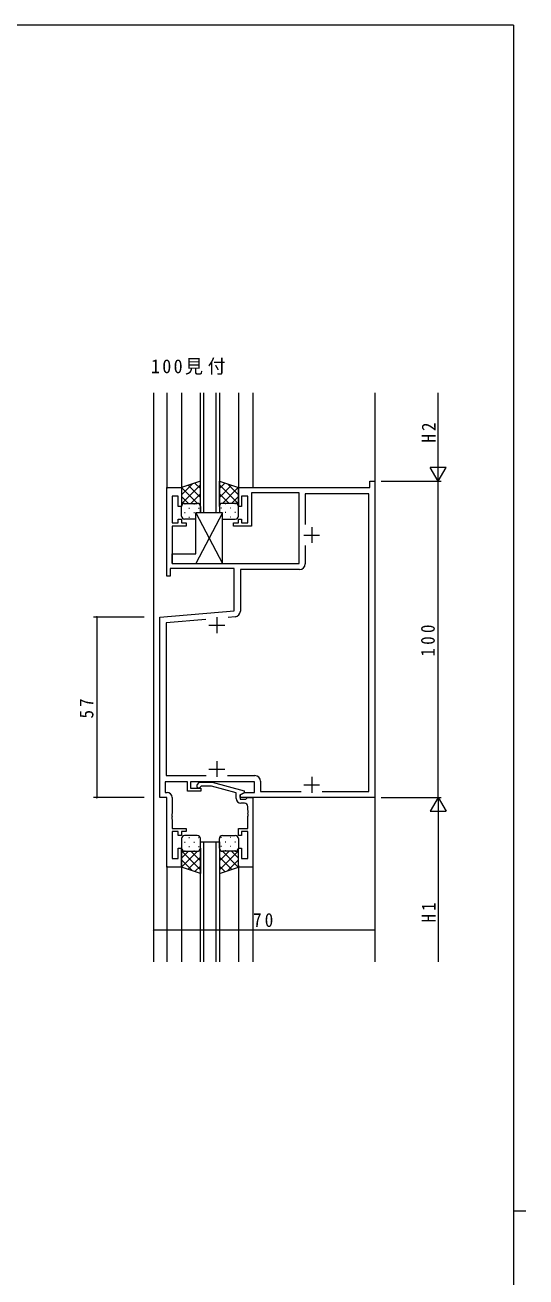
# Model space of a CAD drawing. Units: millimetres, scale not verified. Extents: x -594 to 539, y -420 to 386.
# Drawn here: x 355.5 to 514, y -13.9 to 382 of the extents above; entities that cross this region are included whole.
import ezdxf

# ---------------------------------------------------------------- set-up
doc = ezdxf.new("R2010")
doc.units = ezdxf.units.MM
doc.header["$LTSCALE"] = 2
for name, color, linetype, lineweight in [('0-1_YKK_ZWAK', 7, 'Continuous', 9), ('0-3_YKK_11', 7, 'Continuous', 9), ('0-4_YKK_12', 2, 'Continuous', 9), ('0-6_YKK_13', 4, 'Continuous', 9), ('0-7_YKK_D', 6, 'Continuous', 9)]:
    doc.layers.add(name, color=color, linetype=linetype, lineweight=lineweight)
doc.layers.add('0-2_USER1', color=7, linetype='Continuous')
doc.styles.add('ＭＳ ゴシック', font='')
doc.styles.get('ＭＳ ゴシック').set_extended_font_data('MS Gothic')

msp = doc.modelspace()

# ---------------------------------------------------------------- linework, layer by layer
at = {"layer": '0-1_YKK_ZWAK'}
for p, q in [((510, 382), (-590, 382)), ((510, 382), (510, -368)), ((510, 7), (514, 7))]:
    msp.add_line(p, q, dxfattribs=at)
at = {"layer": '0-3_YKK_11'}
for p, q in [((464.569, 237.741), (466.199, 237.741)), ((464.569, 235.741), (464.569, 237.741)), ((464.569, 237.741), (466.199, 237.741)), ((464.569, 235.741), (464.569, 237.741)), ((466.199, 237.741), (466.199, 137.741)), ((466.199, 237.741), (466.199, 137.741)), ((400.399, 235.741), (404.999, 235.741)), ((400.399, 207.741), (400.399, 235.741)), ((400.399, 235.741), (404.999, 235.741)), ((400.399, 207.741), (400.399, 235.741)), ((404.999, 235.741), (404.999, 229.741)), ((404.999, 235.741), (404.999, 229.741)), ((422.999, 235.741), (464.569, 235.741)), ((422.999, 229.741), (422.999, 235.741)), ((422.999, 235.741), (464.569, 235.741)), ((422.999, 229.741), (422.999, 235.741)), ((427.199, 234.111), (427.199, 223.541)), ((442.199, 234.111), (427.199, 234.111)), ((427.199, 234.111), (427.199, 223.541)), ((442.199, 234.111), (427.199, 234.111)), ((442.199, 211.741), (442.199, 234.111)), ((442.199, 211.741), (442.199, 234.111)), ((444.129, 233.811), (444.129, 224.091)), ((464.269, 233.811), (444.129, 233.811)), ((444.129, 233.811), (444.129, 224.091)), ((464.269, 233.811), (444.129, 233.811)), ((464.269, 139.671), (464.269, 233.811)), ((464.269, 139.671), (464.269, 233.811)), ((402.029, 233.041), (402.029, 224.541)), ((403.999, 233.041), (402.029, 233.041)), ((402.029, 233.041), (402.029, 224.541)), ((403.999, 233.041), (402.029, 233.041)), ((403.999, 229.741), (403.999, 233.041)), ((403.999, 229.741), (403.999, 233.041)), ((404.999, 229.741), (403.999, 229.741)), ((404.999, 229.741), (403.999, 229.741)), ((423.999, 229.741), (422.999, 229.741)), ((423.999, 229.741), (422.999, 229.741)), ((423.999, 233.041), (423.999, 229.741)), ((425.999, 233.041), (423.999, 233.041)), ((423.999, 233.041), (423.999, 229.741)), ((425.999, 233.041), (423.999, 233.041)), ((425.999, 224.541), (425.999, 233.041)), ((425.999, 224.541), (425.999, 233.041)), ((403.999, 225.741), (404.999, 225.741)), ((403.999, 224.541), (403.999, 225.741)), ((403.999, 225.741), (404.999, 225.741)), ((403.999, 224.541), (403.999, 225.741)), ((404.999, 225.741), (404.999, 224.541)), ((404.999, 225.741), (404.999, 224.541)), ((422.999, 225.741), (423.999, 225.741)), ((422.999, 224.541), (422.999, 225.741)), ((422.999, 225.741), (423.999, 225.741)), ((422.999, 224.541), (422.999, 225.741)), ((423.999, 225.741), (423.999, 224.541)), ((423.999, 225.741), (423.999, 224.541)), ((402.029, 224.541), (403.999, 224.541)), ((402.029, 224.541), (403.999, 224.541)), ((402.029, 223.541), (402.029, 211.741)), ((406.499, 223.541), (402.029, 223.541)), ((402.029, 223.541), (402.029, 211.741)), ((406.499, 223.541), (402.029, 223.541)), ((404.999, 224.541), (406.499, 224.541)), ((404.999, 224.541), (406.499, 224.541)), ((406.499, 224.541), (406.499, 223.541)), ((406.499, 224.541), (406.499, 223.541)), ((421.499, 224.541), (422.999, 224.541)), ((421.499, 223.541), (421.499, 224.541)), ((421.499, 224.541), (422.999, 224.541)), ((421.499, 223.541), (421.499, 224.541)), ((427.199, 223.541), (421.499, 223.541)), ((427.199, 223.541), (421.499, 223.541)), ((423.999, 224.541), (425.999, 224.541)), ((423.999, 224.541), (425.999, 224.541)), ((446.199, 223.241), (446.199, 218.241)), ((446.199, 223.241), (446.199, 218.241)), ((443.699, 220.741), (448.699, 220.741)), ((443.699, 220.741), (448.699, 220.741)), ((444.129, 217.391), (444.129, 211.611)), ((444.129, 217.391), (444.129, 211.611)), ((401.399, 210.111), (401.399, 207.741)), ((421.699, 210.111), (401.399, 210.111)), ((401.399, 210.111), (401.399, 207.741)), ((421.699, 210.111), (401.399, 210.111)), ((402.029, 211.741), (442.199, 211.741)), ((402.029, 211.741), (442.199, 211.741)), ((421.699, 196.797), (421.699, 210.111)), ((421.699, 196.797), (421.699, 210.111)), ((401.399, 207.741), (400.399, 207.741)), ((401.399, 207.741), (400.399, 207.741)), ((423.629, 209.811), (423.629, 196.678)), ((442.329, 209.811), (423.629, 209.811)), ((423.629, 209.811), (423.629, 196.678)), ((442.329, 209.811), (423.629, 209.811)), ((398.199, 194.741), (421.699, 196.797)), ((398.199, 194.741), (421.699, 196.797)), ((398.199, 137.741), (398.199, 194.741)), ((398.199, 137.741), (398.199, 194.741)), ((412.704, 194.073), (400.129, 192.973)), ((412.704, 194.073), (400.129, 192.973)), ((416.199, 194.741), (416.199, 189.741)), ((416.199, 194.741), (416.199, 189.741)), ((421.986, 194.885), (419.772, 194.691)), ((421.986, 194.885), (419.772, 194.691)), ((400.129, 192.973), (400.129, 144.671)), ((400.129, 192.973), (400.129, 144.671)), ((413.699, 192.241), (418.699, 192.241)), ((413.699, 192.241), (418.699, 192.241)), ((413.699, 146.741), (418.699, 146.741)), ((413.699, 146.741), (418.699, 146.741)), ((416.199, 149.241), (416.199, 144.241)), ((416.199, 149.241), (416.199, 144.241)), ((399.829, 142.741), (399.829, 139.371)), ((406.899, 142.741), (399.829, 142.741)), ((399.829, 142.741), (399.829, 139.371)), ((406.899, 142.741), (399.829, 142.741)), ((400.129, 144.671), (412.849, 144.671)), ((400.129, 144.671), (412.849, 144.671)), ((406.899, 139.741), (406.899, 142.741)), ((406.899, 139.741), (406.899, 142.741)), ((407.899, 142.741), (407.899, 140.741)), ((428.099, 142.741), (407.899, 142.741)), ((407.899, 142.741), (407.899, 140.741)), ((428.099, 142.741), (407.899, 142.741)), ((409.975, 141.765), (410.751, 142.541)), ((410.751, 142.541), (414.696, 142.541)), ((414.696, 142.541), (424.799, 139.834)), ((419.55, 144.671), (428.229, 144.671)), ((419.55, 144.671), (428.229, 144.671)), ((428.099, 139.371), (428.099, 142.741)), ((428.099, 139.371), (428.099, 142.741)), ((430.029, 142.871), (430.029, 139.671)), ((430.029, 142.871), (430.029, 139.671)), ((446.199, 144.241), (446.199, 139.241)), ((446.199, 144.241), (446.199, 139.241)), ((399.829, 139.371), (400.429, 139.371)), ((399.829, 139.371), (400.429, 139.371)), ((411.099, 139.741), (406.899, 139.741)), ((411.099, 139.741), (406.899, 139.741)), ((407.899, 140.741), (411.099, 140.741)), ((407.899, 140.741), (411.099, 140.741)), ((411.248, 141.341), (410.824, 140.917)), ((411.099, 140.741), (411.099, 139.741)), ((411.099, 140.741), (411.099, 139.741)), ((414.538, 141.341), (411.248, 141.341)), ((422.299, 139.261), (414.538, 141.341)), ((422.299, 137.441), (422.299, 139.261)), ((423.599, 138.541), (425.037, 139.371)), ((423.599, 138.541), (425.037, 139.371)), ((424.799, 139.234), (423.599, 138.541)), ((424.799, 139.834), (424.799, 139.234)), ((425.037, 139.371), (428.099, 139.371)), ((425.037, 139.371), (428.099, 139.371)), ((430.029, 139.671), (442.849, 139.671)), ((430.029, 139.671), (442.849, 139.671)), ((443.699, 141.741), (448.699, 141.741)), ((443.699, 141.741), (448.699, 141.741)), ((449.55, 139.671), (464.269, 139.671)), ((449.55, 139.671), (464.269, 139.671)), ((449.55, 139.671), (464.269, 139.671)), ((449.55, 139.671), (464.269, 139.671)), ((400.399, 137.741), (398.199, 137.741)), ((400.399, 137.741), (398.199, 137.741)), ((400.399, 115.741), (400.399, 137.741)), ((400.399, 115.741), (400.399, 137.741)), ((402.029, 137.771), (402.029, 132.699)), ((402.029, 137.771), (402.029, 132.699)), ((423.599, 137.741), (423.599, 138.541)), ((423.599, 138.541), (423.599, 137.241)), ((423.599, 137.741), (423.599, 138.541)), ((466.199, 137.741), (423.599, 137.741)), ((466.199, 137.741), (423.599, 137.741)), ((423.599, 137.241), (425.399, 137.241)), ((424.969, 135.941), (423.799, 135.941)), ((425.399, 137.241), (425.599, 137.441)), ((425.599, 137.441), (425.899, 137.741)), ((425.899, 137.741), (427.599, 137.741)), ((425.969, 133.699), (425.969, 134.941)), ((427.599, 137.741), (427.599, 115.741)), ((402.029, 132.699), (401.909, 132.516)), ((402.029, 132.699), (401.909, 132.516)), ((401.909, 132.516), (401.909, 131.966)), ((401.909, 132.516), (401.909, 131.966)), ((401.909, 131.966), (402.029, 131.783)), ((401.909, 131.966), (402.029, 131.783)), ((402.029, 131.699), (401.909, 131.516)), ((402.029, 131.699), (401.909, 131.516)), ((401.909, 131.516), (401.909, 130.966)), ((401.909, 131.516), (401.909, 130.966)), ((401.909, 130.966), (402.029, 130.783)), ((401.909, 130.966), (402.029, 130.783)), ((402.029, 131.783), (402.029, 131.699)), ((402.029, 131.783), (402.029, 131.699)), ((402.029, 130.783), (402.029, 127.941)), ((402.029, 130.783), (402.029, 127.941)), ((426.089, 133.516), (425.969, 133.699)), ((425.969, 132.783), (426.089, 132.966)), ((425.969, 132.699), (425.969, 132.783)), ((426.089, 132.516), (425.969, 132.699)), ((425.969, 131.783), (426.089, 131.966)), ((425.969, 127.941), (425.969, 131.783)), ((426.089, 132.966), (426.089, 133.516)), ((426.089, 131.966), (426.089, 132.516)), ((402.029, 127.941), (406.499, 127.941)), ((402.029, 127.941), (406.499, 127.941)), ((402.029, 126.941), (402.029, 118.441)), ((403.999, 126.941), (402.029, 126.941)), ((402.029, 126.941), (402.029, 118.441)), ((403.999, 126.941), (402.029, 126.941)), ((403.999, 125.741), (403.999, 126.941)), ((403.999, 125.741), (403.999, 126.941)), ((404.999, 126.941), (404.999, 125.741)), ((406.499, 126.941), (404.999, 126.941)), ((404.999, 126.941), (404.999, 125.741)), ((406.499, 126.941), (404.999, 126.941)), ((406.499, 127.941), (406.499, 126.941)), ((406.499, 127.941), (406.499, 126.941)), ((422.999, 127.941), (425.969, 127.941)), ((422.999, 125.741), (422.999, 127.941)), ((423.999, 126.941), (423.999, 125.741)), ((425.969, 126.941), (423.999, 126.941)), ((425.969, 118.441), (425.969, 126.941)), ((404.999, 125.741), (403.999, 125.741)), ((404.999, 125.741), (403.999, 125.741)), ((423.999, 125.741), (422.999, 125.741)), ((403.999, 121.741), (404.999, 121.741)), ((403.999, 118.441), (403.999, 121.741)), ((403.999, 121.741), (404.999, 121.741)), ((403.999, 118.441), (403.999, 121.741)), ((404.999, 121.741), (404.999, 115.741)), ((404.999, 121.741), (404.999, 115.741)), ((422.999, 121.741), (423.999, 121.741)), ((422.999, 115.741), (422.999, 121.741)), ((423.999, 121.741), (423.999, 118.441)), ((404.999, 115.741), (400.399, 115.741)), ((404.999, 115.741), (400.399, 115.741)), ((402.029, 118.441), (403.999, 118.441)), ((402.029, 118.441), (403.999, 118.441)), ((427.599, 115.741), (422.999, 115.741)), ((423.999, 118.441), (425.969, 118.441))]:
    msp.add_line(p, q, dxfattribs=at)
for centre, radius, start, end in [((442.329, 211.611), 1.8, 270, 359.99998), ((442.329, 211.611), 1.8, 270, 359.99998), ((421.829, 196.678), 1.8, 274.99998, 0), ((421.829, 196.678), 1.8, 274.99998, 0), ((428.229, 142.871), 1.8, 0, 89.99998), ((428.229, 142.871), 1.8, 0, 89.99998), ((400.429, 137.771), 1.6, 0, 89.99998), ((400.429, 137.771), 1.6, 0, 89.99998), ((410.399, 141.341), 0.6, 134.99998, 315), ((423.799, 137.441), 1.5, 180, 269.99998), ((424.969, 134.941), 1, 0, 89.99998)]:
    msp.add_arc(centre, radius, start, end, dxfattribs=at)
at = {"layer": '0-4_YKK_12'}
for p, q in [((396.199, 265.741), (396.199, 85.741)), ((400.399, 265.741), (400.399, 235.441)), ((404.999, 265.741), (404.999, 235.242)), ((410.999, 227.741), (410.999, 265.741)), ((411.999, 265.741), (411.999, 227.741)), ((415.999, 227.741), (415.999, 265.741)), ((416.999, 265.741), (416.999, 227.741)), ((422.999, 265.741), (422.999, 235.241)), ((427.599, 265.741), (427.599, 235.741)), ((466.199, 265.741), (466.199, 85.741)), ((416.999, 227.741), (410.999, 227.741)), ((410.999, 123.741), (416.999, 123.741)), ((410.999, 85.741), (410.999, 123.741)), ((411.999, 123.741), (411.999, 85.741)), ((415.999, 85.741), (415.999, 123.741)), ((416.999, 123.741), (416.999, 85.741)), ((400.399, 116.041), (400.399, 85.741)), ((404.999, 116.241), (404.999, 85.741)), ((422.999, 116.241), (422.999, 85.741)), ((427.599, 116.041), (427.599, 85.741))]:
    msp.add_line(p, q, dxfattribs=at)
at = {"layer": '0-6_YKK_13'}
for p, q in [((410.999, 237.741), (404.999, 235.741)), ((410.999, 229.741), (410.999, 237.741)), ((416.999, 237.741), (422.999, 235.741)), ((416.999, 229.741), (416.999, 237.741)), ((404.999, 233.438), (408.454, 236.893)), ((404.999, 230.609), (410.999, 236.609)), ((404.999, 235.741), (404.999, 229.741)), ((410.02, 230.741), (405.015, 235.746)), ((410.999, 232.59), (407.136, 236.453)), ((407.96, 230.741), (410.999, 233.781)), ((410.999, 235.418), (409.257, 237.16)), ((416.999, 235.418), (418.742, 237.16)), ((422.999, 230.609), (416.999, 236.609)), ((416.999, 232.59), (420.863, 236.453)), ((420.039, 230.741), (416.999, 233.781)), ((417.979, 230.741), (422.984, 235.746)), ((422.999, 233.438), (419.544, 236.893)), ((422.999, 235.741), (422.999, 229.741)), ((407.191, 230.741), (404.999, 232.933)), ((405.05, 230.054), (404.999, 230.104)), ((404.999, 226.741), (404.999, 229.741)), ((405.919, 230.651), (406.119, 230.651)), ((405.999, 230.741), (409.999, 230.741)), ((405.999, 230.741), (409.999, 230.741)), ((408.949, 230.651), (409.149, 230.651)), ((410.593, 230.546), (410.999, 230.952)), ((410.999, 229.761), (410.999, 229.761)), ((410.999, 229.741), (410.999, 227.741)), ((417.406, 230.546), (416.999, 230.952)), ((416.999, 229.761), (417, 229.761)), ((416.999, 229.741), (416.999, 227.741)), ((421.999, 230.741), (417.999, 230.741)), ((421.999, 230.741), (417.999, 230.741)), ((419.049, 230.651), (418.849, 230.651)), ((420.808, 230.741), (422.999, 232.933)), ((422.079, 230.651), (421.879, 230.651)), ((422.949, 230.054), (422.999, 230.104)), ((422.999, 226.741), (422.999, 229.741)), ((405.919, 227.821), (406.119, 227.821)), ((409.529, 225.741), (405.999, 225.741)), ((407.334, 229.236), (407.534, 229.236)), ((407.334, 226.406), (407.534, 226.406)), ((408.949, 227.821), (409.149, 227.821)), ((409.529, 227.741), (418.029, 211.741)), ((418.029, 227.741), (409.529, 211.741)), ((409.529, 214.741), (409.529, 227.741)), ((410.364, 229.236), (410.564, 229.236)), ((417.634, 229.236), (417.434, 229.236)), ((417.999, 225.741), (421.999, 225.741)), ((419.049, 227.821), (418.849, 227.821)), ((420.664, 229.236), (420.464, 229.236)), ((420.664, 226.406), (420.464, 226.406)), ((422.079, 227.821), (421.879, 227.821)), ((402.029, 214.741), (409.529, 214.741)), ((402.029, 211.741), (402.029, 214.741)), ((402.029, 211.741), (418.029, 211.741)), ((404.999, 124.741), (404.999, 121.741)), ((405.919, 123.661), (406.119, 123.661)), ((409.999, 125.741), (405.999, 125.741)), ((407.334, 125.076), (407.534, 125.076)), ((408.949, 123.661), (409.149, 123.661)), ((410.364, 125.076), (410.542, 125.076)), ((410.999, 121.741), (410.999, 124.741)), ((416.999, 121.741), (416.999, 124.741)), ((417.634, 125.076), (417.457, 125.076)), ((417.999, 125.741), (421.999, 125.741)), ((419.049, 123.661), (418.849, 123.661)), ((420.664, 125.076), (420.464, 125.076)), ((422.079, 123.661), (421.879, 123.661)), ((422.999, 124.741), (422.999, 121.741)), ((404.999, 115.741), (404.999, 121.741)), ((405.05, 121.428), (404.999, 121.378)), ((404.999, 120.873), (410.999, 114.873)), ((407.191, 120.741), (404.999, 118.549)), ((410.02, 120.741), (405.015, 115.736)), ((405.919, 120.831), (406.119, 120.831)), ((405.999, 120.741), (409.999, 120.741)), ((405.999, 120.741), (409.999, 120.741)), ((410.999, 118.892), (407.136, 115.029)), ((407.334, 122.246), (407.534, 122.246)), ((407.96, 120.741), (410.999, 117.701)), ((408.949, 120.831), (409.149, 120.831)), ((410.364, 122.246), (410.564, 122.246)), ((410.593, 120.936), (410.999, 120.53)), ((410.999, 121.741), (410.999, 113.741)), ((410.999, 121.721), (410.999, 121.721)), ((416.999, 121.741), (416.999, 113.741)), ((416.999, 121.721), (417, 121.721)), ((417.406, 120.936), (416.999, 120.53)), ((422.999, 120.873), (416.999, 114.873)), ((420.039, 120.741), (416.999, 117.701)), ((416.999, 118.892), (420.863, 115.029)), ((417.634, 122.246), (417.434, 122.246)), ((417.979, 120.741), (422.984, 115.736)), ((421.999, 120.741), (417.999, 120.741)), ((421.999, 120.741), (417.999, 120.741)), ((419.049, 120.831), (418.849, 120.831)), ((420.664, 122.246), (420.464, 122.246)), ((420.808, 120.741), (422.999, 118.549)), ((422.079, 120.831), (421.879, 120.831)), ((422.949, 121.428), (422.999, 121.378)), ((422.999, 115.741), (422.999, 121.741)), ((404.999, 118.044), (408.454, 114.589)), ((410.999, 113.741), (404.999, 115.741)), ((410.999, 116.064), (409.257, 114.322)), ((416.999, 116.064), (418.742, 114.322)), ((416.999, 113.741), (422.999, 115.741)), ((422.999, 118.044), (419.544, 114.589))]:
    msp.add_line(p, q, dxfattribs=at)
msp.add_lwpolyline([(418.029, 211.741), (418.029, 227.741), (409.529, 227.741)], dxfattribs=at)
for centre, start, end in [((405.999, 229.741), 89.99989, 179.99989), ((405.999, 229.741), 89.99989, 179.99989), ((409.999, 229.741), 359.99989, 89.99989), ((409.999, 229.741), 359.99989, 89.99989), ((417.999, 229.741), 90.00009, 180.00009), ((417.999, 229.741), 90.00009, 180.00009), ((421.999, 229.741), 0.00009, 90.00009), ((421.999, 229.741), 0.00009, 90.00009), ((405.999, 226.741), 179.99989, 269.99989), ((421.999, 226.741), 270.00009, 0.00009), ((405.999, 124.741), 90.00009, 180.00009), ((409.999, 124.741), 0.00009, 90.00009), ((417.999, 124.741), 89.99989, 179.99989), ((421.999, 124.741), 359.99989, 89.99989), ((405.999, 121.741), 180.00009, 270.00009), ((405.999, 121.741), 180.00009, 270.00009), ((409.999, 121.741), 270.00009, 0.00009), ((409.999, 121.741), 270.00009, 0.00009), ((417.999, 121.741), 179.99989, 269.99989), ((417.999, 121.741), 179.99989, 269.99989), ((421.999, 121.741), 269.99989, 359.99989), ((421.999, 121.741), 269.99989, 359.99989)]:
    msp.add_arc(centre, 1, start, end, dxfattribs=at)
at = {"layer": '0-7_YKK_D'}
for p, q in [((486.199, 242.741), (486.199, 265.741)), ((486.199, 237.741), (486.199, 246.401)), ((488.699, 242.071), (483.699, 242.071)), ((486.199, 237.741), (483.699, 242.071)), ((486.199, 237.741), (488.699, 242.071)), ((468.199, 237.741), (487.199, 237.741)), ((468.199, 237.741), (487.199, 237.741)), ((486.199, 137.741), (486.199, 237.741)), ((393.199, 194.741), (377.199, 194.741)), ((378.199, 194.741), (378.199, 137.742)), ((393.199, 137.742), (377.199, 137.742)), ((396.199, 134.741), (396.199, 94.741)), ((466.199, 134.741), (466.199, 94.741)), ((468.199, 137.741), (487.199, 137.741)), ((468.199, 137.741), (487.199, 137.741)), ((486.199, 137.741), (483.699, 133.411)), ((486.199, 137.741), (486.199, 129.081)), ((486.199, 137.741), (488.699, 133.411)), ((483.699, 133.411), (488.699, 133.411)), ((486.199, 132.741), (486.199, 85.741)), ((466.199, 95.741), (396.199, 95.741))]:
    msp.add_line(p, q, dxfattribs=at)
for centre, start, end in [((378.199, 194.741), 90, 270), ((378.199, 194.741), 270, 90), ((378.199, 137.742), 90, 270), ((378.199, 137.742), 270, 90), ((396.199, 95.741), 0, 180), ((396.199, 95.741), 180, 0), ((466.199, 95.741), 0, 180), ((466.199, 95.741), 180, 0)]:
    msp.add_arc(centre, 0.106, start, end, dxfattribs=at)

# ---------------------------------------------------------------- texts
at = {"layer": '0-2_USER1', "insert": (395.347, 271.406), "char_height": 4.399, "attachment_point": 7, "style": 'ＭＳ ゴシック'}
msp.add_mtext('\\T1.26;\\W0.95;100見付', dxfattribs=at)
at = {"layer": '0-7_YKK_D', "color": 7, "char_height": 4.399, "attachment_point": 7, "rotation": 90, "style": 'ＭＳ ゴシック'}
for s, insert in [('\\T1.36;\\W0.9;H2', (485.399, 249.949)), ('\\T1.38;\\W0.9;100', (485.199, 182.301)), ('\\T1.36;\\W0.9;57', (377.199, 162.721)), ('\\T1.36;\\W0.9;H1', (485.399, 98.221))]:
    msp.add_mtext(s, dxfattribs=dict(at, insert=insert))
at = {"layer": '0-7_YKK_D', "color": 7, "insert": (427.679, 96.741), "char_height": 4.399, "attachment_point": 7, "style": 'ＭＳ ゴシック'}
msp.add_mtext('\\T1.36;\\W0.9;70', dxfattribs=at)

doc.saveas('drawing.dxf')
